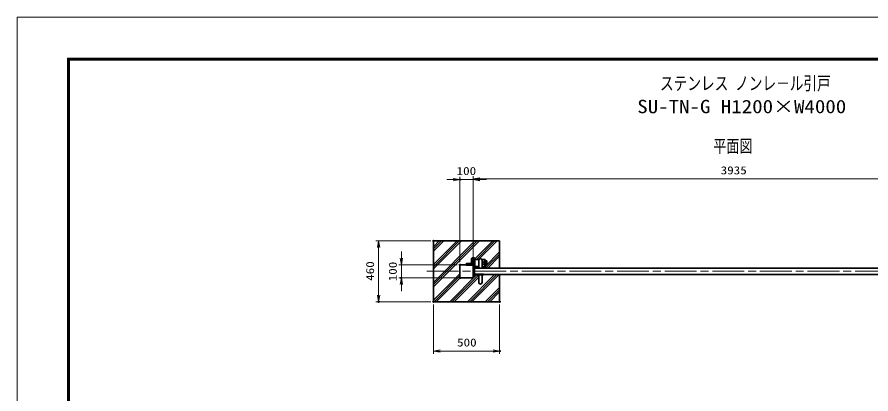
# Model space of a CAD drawing. Units: millimetres at full size, sheet at 1:20. Extents: x -5940 to 5940, y -4200 to 4200.
# Drawn here: x -5940 to 517, y 1354 to 4200 of the extents above; entities that cross this region are included whole.
import ezdxf
from ezdxf.enums import TextEntityAlignment as Align

# ---------------------------------------------------------------- set-up
doc = ezdxf.new("R2010")
doc.units = ezdxf.units.MM
doc.header["$LTSCALE"] = 20
doc.header["$PDMODE"] = 32
doc.header["$PDSIZE"] = 10
doc.linetypes.add('USER1', pattern=[18, 12, -1.5, 3, -1.5])
for name, color, linetype, lineweight in [('0-0_D-TTL', 7, 'Continuous', 18), ('0-1_軸線', 200, 'USER1', 15), ('0-2_寸法線', 4, 'Continuous', 18), ('0-3_0', 7, 'Continuous', 18), ('0-5_外形線', 7, 'Continuous', 35), ('0-9_AM_0N', 7, 'Continuous', 50), ('0-C_ハッチング', 253, 'Continuous', 13)]:
    doc.layers.add(name, color=color, linetype=linetype, lineweight=lineweight)
for name, color, linetype in [('0-4_Defpoints', 7, 'Continuous'), ('0-E_AM_6', 7, 'Continuous'), ('0-F_文字', 254, 'Continuous')]:
    doc.layers.add(name, color=color, linetype=linetype)
doc.styles.add('ＭＳ ゴシック', font='')
doc.styles.get('ＭＳ ゴシック').set_extended_font_data('MS Gothic')

# ---------------------------------------------------------------- blocks, each defined once
blk = doc.blocks.new('_Open')
at = {"layer": '0-3_0'}
blk.add_line((-20, 3.333), (0, 0), dxfattribs=at)
blk.add_lwpolyline([(-20, -3.333), (0, 0), (-20, 0)], dxfattribs=at)

msp = doc.modelspace()

# ---------------------------------------------------------------- linework, layer by layer
at = {"layer": '0-0_D-TTL'}
for points in [[(-5940, -4200), (5940, -4200), (5940, 4200), (-5940, 4200)], [(-5558.14, 3889.71), (5558.14, 3889.71), (5558.14, -3888.86), (-5558.14, -3888.86)], [(-5554.61, 3886.18), (5554.61, 3886.18), (5554.61, -3885.32), (-5554.61, -3885.32)], [(-5551.07, 3882.64), (5551.07, 3882.64), (5551.07, -3881.79), (-5551.07, -3881.79)], [(-5547.54, 3879.11), (5547.54, 3879.11), (5547.54, -3878.25), (-5547.54, -3878.25)], [(-5544, 3875.57), (5544, 3875.57), (5544, -3874.71), (-5544, -3874.71)]]:
    msp.add_lwpolyline(points, close=True, dxfattribs=at)
at = {"layer": '0-1_軸線'}
msp.add_line((-2842.19, 2279.76), (2955.38, 2279.76), dxfattribs=at)
at = {"layer": '0-2_寸法線'}
for p, q in [((-2641.16, 2972.87), (-2691.16, 2972.87)), ((-2591.16, 2349.76), (-2591.16, 2992.87)), ((-2491.16, 2972.87), (-2591.16, 2972.87)), ((-2491.16, 2371.08), (-2491.16, 2997.87)), ((-2491.16, 2349.76), (-2491.16, 2992.87)), ((-2491.16, 2977.87), (1443.84, 2977.87)), ((-2441.16, 2972.87), (-2391.16, 2972.87)), ((-2811.16, 2509.76), (-3225.93, 2509.76)), ((-3205.93, 2509.76), (-3205.93, 2049.76)), ((-3034.24, 2379.76), (-3034.24, 2429.76)), ((-2611.16, 2329.76), (-3054.24, 2329.76)), ((-3034.24, 2329.76), (-3034.24, 2229.76)), ((-2611.16, 2229.76), (-3054.24, 2229.76)), ((-3034.24, 2179.76), (-3034.24, 2129.76)), ((-2811.16, 2049.76), (-3225.93, 2049.76)), ((-2791.16, 2029.76), (-2791.16, 1657.33)), ((-2291.16, 2029.76), (-2291.16, 1657.33)), ((-2791.16, 1677.33), (-2291.16, 1677.33))]:
    msp.add_line(p, q, dxfattribs=at)
at = {"layer": '0-4_Defpoints'}
for p in [(-2591.16, 2972.87), (-2791.16, 2509.76), (-2591.16, 2329.76), (-2591.16, 2329.76), (-2491.16, 2351.08), (-2491.16, 2329.76), (-3034.24, 2229.76), (-2591.16, 2229.76), (-3205.93, 2049.76), (-2791.16, 2049.76), (-2791.16, 2049.76), (-2291.16, 2049.76), (-2291.16, 1677.33)]:
    msp.add_point(p, dxfattribs=at)
at = {"layer": '0-5_外形線'}
for p, q in [((-2291.16, 2304.76), (-2291.16, 2509.76)), ((-2480.16, 2369.76), (-2446.84, 2369.76)), ((-2448.66, 2304.76), (-2448.66, 2363.26)), ((-2425.48, 2369.76), (-2406.16, 2369.76)), ((-2423.66, 2304.76), (-2423.66, 2363.26)), ((-2423.66, 2349.26), (-2406.16, 2349.26)), ((-2423.66, 2334.26), (-2406.16, 2334.26)), ((-2406.16, 2369.76), (-2401.16, 2369.76)), ((-2406.16, 2369.76), (-2406.16, 2304.76)), ((-2401.16, 2369.76), (-2401.16, 2304.76)), ((-2401.16, 2330.26), (-2389.41, 2330.26)), ((-2387.16, 2332.51), (-2387.16, 2357.01)), ((-2406.16, 2304.76), (-2481.16, 2304.76)), ((1518.84, 2304.76), (-2481.16, 2304.76)), ((-2401.16, 2304.76), (-2406.16, 2304.76)), ((1518.84, 2254.76), (-2481.16, 2254.76)), ((-2448.66, 2254.76), (-2448.66, 2196.26)), ((-2423.66, 2254.76), (-2423.66, 2196.26))]:
    msp.add_line(p, q, dxfattribs=at)
for points in [[(-2291.16, 2509.76), (-2791.16, 2509.76), (-2791.16, 2049.76), (-2291.16, 2049.76), (-2291.16, 2254.76)], [(-2389.41, 2359.26), (-2401.16, 2359.26), (-2401.16, 2330.26)]]:
    msp.add_lwpolyline(points, dxfattribs=at)
for points in [[(-2491.16, 2329.76), (-2591.16, 2329.76), (-2591.16, 2229.76), (-2491.16, 2229.76)], [(-2481.16, 2239.76), (-2491.16, 2239.76), (-2491.16, 2319.76), (-2481.16, 2319.76)]]:
    msp.add_lwpolyline(points, close=True, dxfattribs=at)
for centre, radius, start, end in [((-2436.16, 2363.26), 12.5, 0, 180), ((-2389.41, 2357.01), 2.25, 0, 90), ((-2389.41, 2332.51), 2.25, 270, 0), ((-2436.16, 2196.26), 12.5, 180, 0)]:
    msp.add_arc(centre, radius, start, end, dxfattribs=at)
at = {"layer": '0-9_AM_0N'}
for p, q in [((-2544.16, 2331.26), (-2544.16, 2329.76)), ((-2544.16, 2329.76), (-2494.16, 2329.76)), ((-2506.66, 2335.76), (-2539.66, 2335.76)), ((-2500.16, 2375.26), (-2500.16, 2342.26)), ((-2494.16, 2379.76), (-2495.66, 2379.76)), ((-2494.16, 2329.76), (-2494.16, 2379.76)), ((-2489.16, 2379.76), (-2489.16, 2319.76)), ((-2486.16, 2379.76), (-2489.16, 2379.76)), ((-2480.16, 2322.26), (-2480.16, 2373.76)), ((-2448.66, 2313.76), (-2471.66, 2313.76)), ((-2420.16, 2313.76), (-2423.66, 2313.76)), ((-2414.16, 2304.76), (-2414.16, 2307.76)), ((-2481.16, 2254.76), (-2414.16, 2254.76))]:
    msp.add_line(p, q, dxfattribs=at)
for centre, radius, start, end in [((-2539.66, 2331.26), 4.5, 90, 180), ((-2506.66, 2342.26), 6.5, 270, 0), ((-2495.66, 2375.26), 4.5, 90, 180), ((-2486.16, 2373.76), 6, 0, 90), ((-2471.66, 2322.26), 8.5, 180, 270), ((-2420.16, 2307.76), 6, 0, 90)]:
    msp.add_arc(centre, radius, start, end, dxfattribs=at)
at = {"layer": '0-C_ハッチング'}
for p, q in [((-2791.16, 2432.38), (-2713.78, 2509.76)), ((-2791.16, 2297.68), (-2579.08, 2509.76)), ((-2791.16, 2162.97), (-2444.38, 2509.76)), ((-2791.16, 2449.22), (-2730.62, 2509.76)), ((-2791.16, 2314.52), (-2595.92, 2509.76)), ((-2791.16, 2179.81), (-2461.21, 2509.76)), ((-2791.16, 2466.06), (-2747.46, 2509.76)), ((-2791.16, 2331.35), (-2612.76, 2509.76)), ((-2791.16, 2196.65), (-2478.05, 2509.76)), ((-2523.35, 2329.76), (-2343.35, 2509.76)), ((-2466.51, 2369.76), (-2326.51, 2509.76)), ((-2449.67, 2369.76), (-2309.67, 2509.76)), ((-2401.16, 2317.24), (-2291.16, 2427.24)), ((-2396.81, 2304.76), (-2291.16, 2410.4)), ((-2379.97, 2304.76), (-2291.16, 2393.57)), ((-2506.51, 2329.76), (-2481.16, 2355.11)), ((-2491.16, 2328.27), (-2481.16, 2338.27)), ((-2791.16, 2061.95), (-2591.16, 2261.95)), ((-2786.51, 2049.76), (-2591.16, 2245.11)), ((-2769.67, 2049.76), (-2589.67, 2229.76)), ((-2668.64, 2049.76), (-2463.64, 2254.76)), ((-2651.81, 2049.76), (-2448.66, 2252.9)), ((-2634.97, 2049.76), (-2448.66, 2236.07)), ((-2533.94, 2049.76), (-2328.94, 2254.76)), ((-2517.1, 2049.76), (-2312.1, 2254.76)), ((-2500.26, 2049.76), (-2295.26, 2254.76)), ((-2399.24, 2049.76), (-2291.16, 2157.83)), ((-2382.4, 2049.76), (-2291.16, 2141)), ((-2365.56, 2049.76), (-2291.16, 2124.16))]:
    msp.add_line(p, q, dxfattribs=at)

# ---------------------------------------------------------------- block references
at = {"layer": '0-2_寸法線', "xscale": 2.5, "yscale": 2.5}
for p in [(-2591.16, 2972.87), (-2291.16, 1677.33)]:
    msp.add_blockref('_Open', p, dxfattribs=at)
for p, rotation in [((-2491.16, 2977.87), 180), ((-2491.16, 2972.87), 180), ((-3205.93, 2509.76), 90), ((-3034.24, 2329.76), 270), ((-3034.24, 2229.76), 90), ((-3205.93, 2049.76), 270), ((-2791.16, 1677.33), 180)]:
    msp.add_blockref('_Open', p, dxfattribs=dict(at, rotation=rotation))

# ---------------------------------------------------------------- texts
at = {"layer": '0-2_寸法線', "color": 254, "style": 'ＭＳ ゴシック', "width": 1.2}
for s, p in [('100', (-2616.76, 2989.21)), ('3935', (-619.66, 2994.21)), ('500', (-2613.16, 1693.68))]:
    msp.add_text(s, height=60.56, dxfattribs=at).set_placement(p, align=Align.BOTTOM_LEFT)
for s, p in [('460', (-3222.27, 2207.76)), ('100', (-3050.58, 2204.16))]:
    msp.add_text(s, height=60.56, rotation=90, dxfattribs=at).set_placement(p, align=Align.BOTTOM_LEFT)
at = {"layer": '0-E_AM_6', "color": 254, "style": 'ＭＳ ゴシック', "width": 0.75}
msp.add_text('ステンレス ノンレ－ル引戸', height=101, dxfattribs=at).set_placement((-1078.41, 3618.79), align=Align.BOTTOM_LEFT)
at = {"layer": '0-E_AM_6', "style": 'ＭＳ ゴシック', "width": 1.15}
msp.add_text('SU-TN-G H1200×W4000', height=101, dxfattribs=at).set_placement((-1250.33, 3443.79), align=Align.BOTTOM_LEFT)
at = {"layer": '0-F_文字', "style": 'ＭＳ ゴシック', "width": 0.75}
msp.add_text('平面図', height=96.19, dxfattribs=at).set_placement((-674.43, 3148.68), align=Align.BOTTOM_LEFT)

doc.saveas('drawing.dxf')
